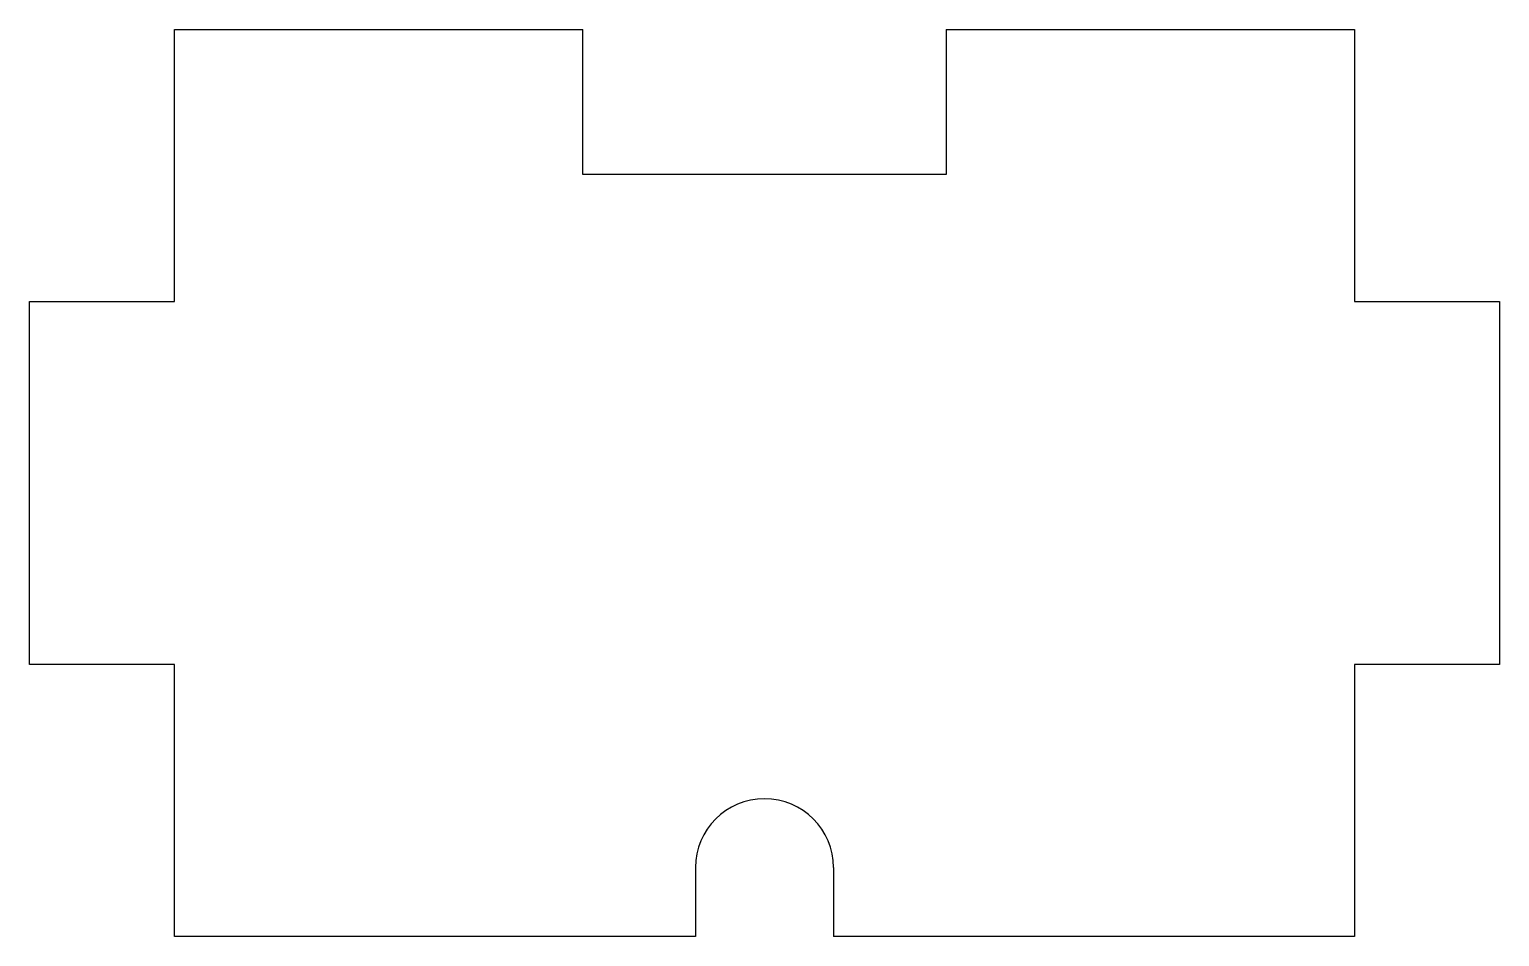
# Model space of a CAD drawing. Header units: millimetres. Extents: x -4 to 36.5, y 0 to 25.
import ezdxf

# ---------------------------------------------------------------- set-up
doc = ezdxf.new("R2010")
doc.units = ezdxf.units.MM

msp = doc.modelspace()

# ---------------------------------------------------------------- linework, layer by layer
at = {"color": 7, "linetype": 'Continuous', "lineweight": 25}
for p, q in [((0, 25), (11.25, 25)), ((0, 17.5), (0, 25)), ((11.25, 21), (11.25, 25)), ((21.25, 25), (32.5, 25)), ((21.25, 25), (21.25, 21)), ((32.5, 25), (32.5, 17.5)), ((21.25, 21), (11.25, 21)), ((-4, 17.5), (0, 17.5)), ((-4, 7.5), (-4, 17.5)), ((32.5, 17.5), (36.5, 17.5)), ((36.5, 17.5), (36.5, 7.5)), ((0, 7.5), (-4, 7.5)), ((0, 0), (0, 7.5)), ((32.5, 7.5), (32.5, 0)), ((36.5, 7.5), (32.5, 7.5)), ((14.35, 1.9), (14.35, 0)), ((18.15, 1.9), (18.15, 0)), ((14.35, 0), (0, 0)), ((32.5, 0), (18.15, 0))]:
    msp.add_line(p, q, dxfattribs=at)
msp.add_arc((16.25, 1.9), 1.9, 0, 180, dxfattribs=at)

doc.saveas('drawing.dxf')
